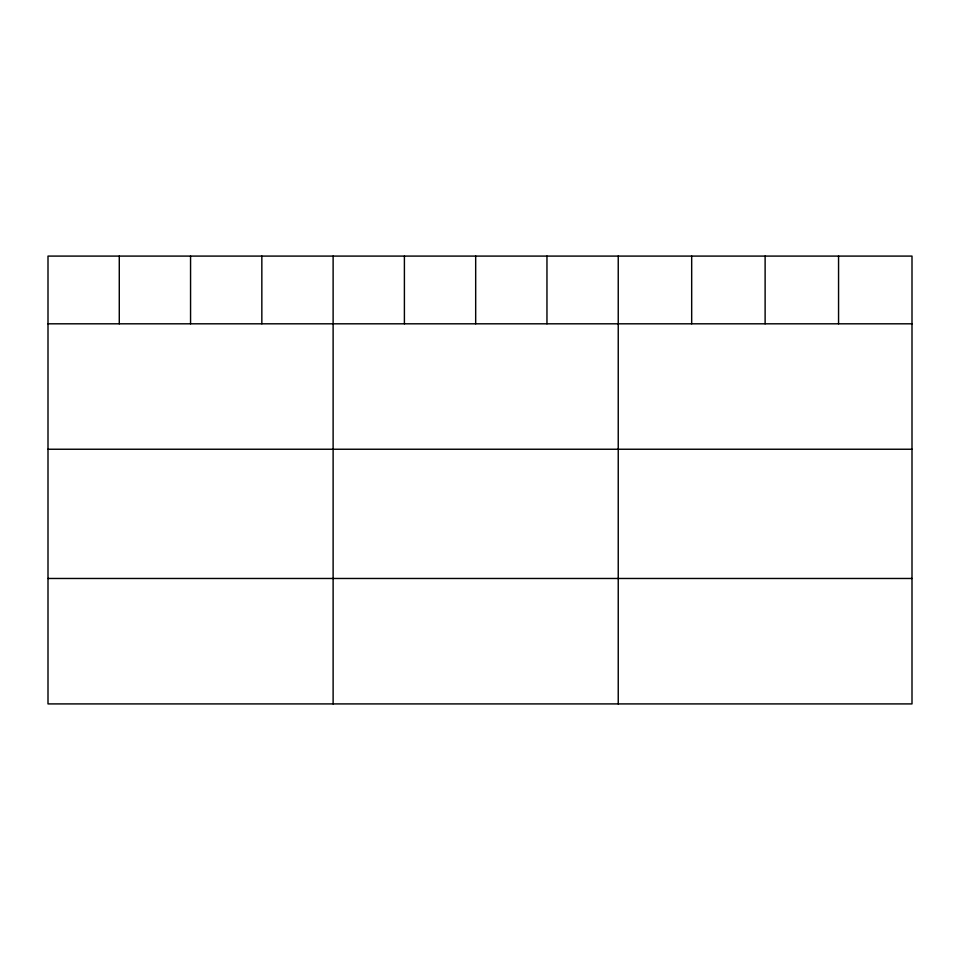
<?xml version="1.0" encoding="UTF-8"?>
<svg xmlns="http://www.w3.org/2000/svg" width="960" height="960" viewBox="0 0 960 960"><rect width="100%" height="100%" fill="white"/><g stroke="black" fill="none" stroke-linecap="round" stroke-linejoin="round"><path stroke-width="1.44" d="M912 323.808L912 703.908L48 703.908L48 256.092L912 256.092L912 323.808L48 323.808M48 449.244L912 449.244M48 578.472L912 578.472M838.56 256.092L838.56 323.808M765.12 256.092L765.12 323.808M691.68 256.092L691.68 323.808M618.24 256.092L618.24 703.908M546.96 256.092L546.96 323.808M475.68 256.092L475.68 323.808M404.4 256.092L404.4 323.808M333.12 256.092L333.12 703.908M261.84 256.092L261.84 323.808M190.56 256.092L190.56 323.808M119.28 256.092L119.28 323.808"/></g></svg>
